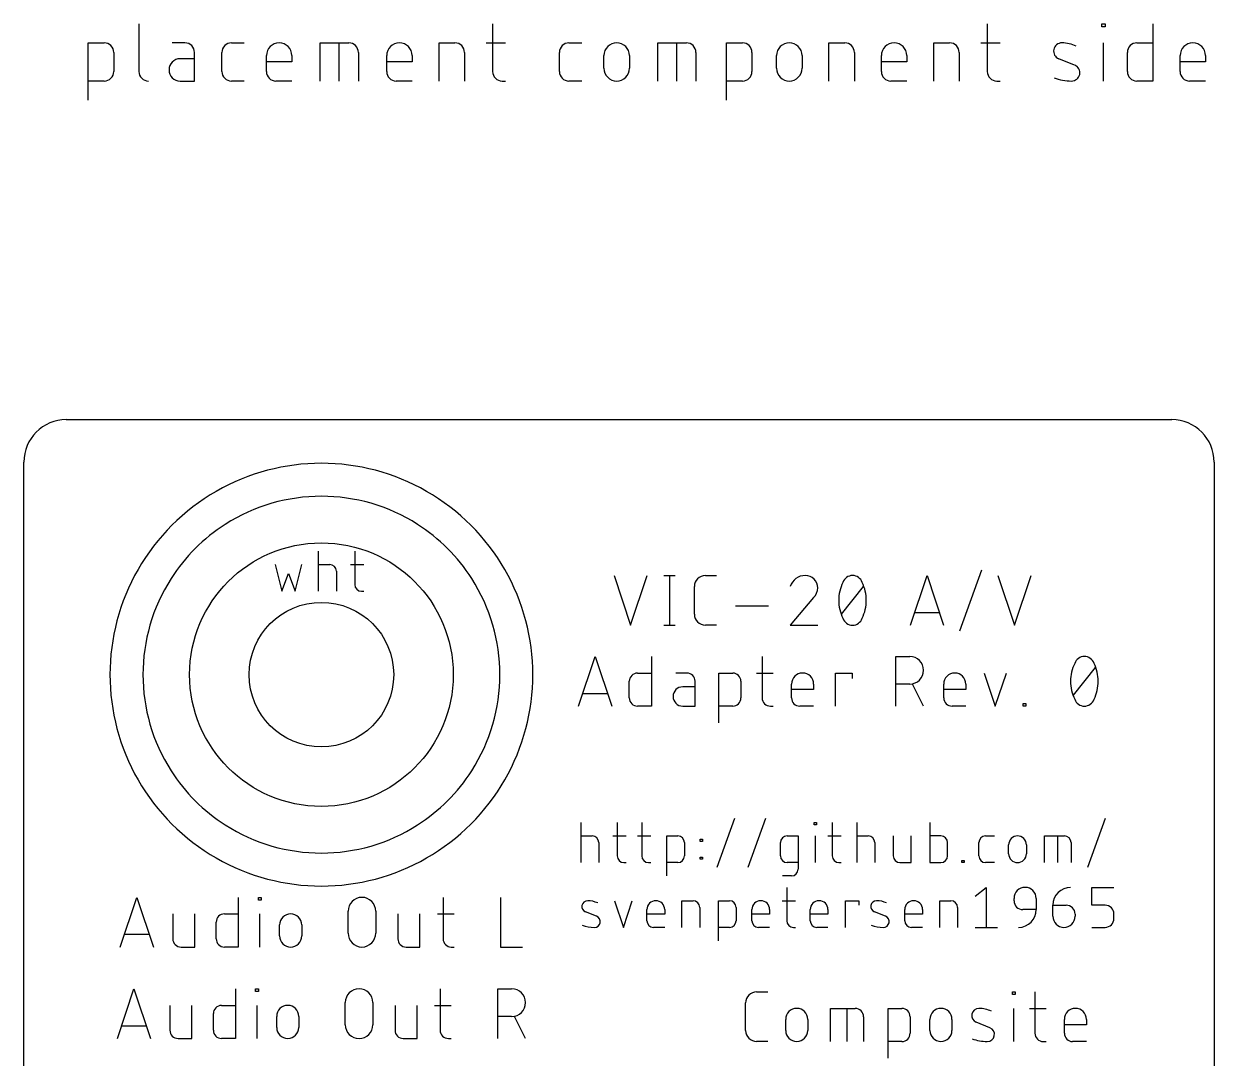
# Model space of a CAD drawing. Extents: x 0 to 28, y 0 to 47.3.
# Drawn here: x 0 to 28, y 22.98 to 47.31 of the extents above; entities that cross this region are included whole.
import ezdxf

# ---------------------------------------------------------------- set-up
doc = ezdxf.new("R2010")
doc.units = 0
for name, color, linetype in [('20', 30, 'CONTINUOUS'), ('21', 253, 'CONTINUOUS'), ('51', 253, 'CONTINUOUS')]:
    doc.layers.add(name, color=color, linetype=linetype)

msp = doc.modelspace()

# ---------------------------------------------------------------- linework, layer by layer
at = {"layer": '20'}
for p, q in [((1, 38), (27, 38)), ((0, 1), (0, 37)), ((28, 37), (28, 1))]:
    msp.add_line(p, q, dxfattribs=at)
for centre, start, end in [((1, 37), 90, 180), ((27, 37), 0, 90)]:
    msp.add_arc(centre, 1, start, end, dxfattribs=at)
at = {"layer": '21'}
for p, q in [((2.7073, 47.3139), (2.7073, 46.192)), ((11.0281, 47.3139), (11.0281, 46.192)), ((22.6634, 47.3139), (22.6634, 46.192)), ((25.3607, 47.2391), (25.3607, 47.3139)), ((25.3607, 47.3139), (25.4355, 47.3139)), ((25.4355, 47.2391), (25.3607, 47.2391)), ((25.4355, 47.3139), (25.4355, 47.2391)), ((26.5556, 47.3139), (26.5556, 45.9676)), ((1.5177, 45.5189), (1.5177, 46.8651)), ((1.5177, 46.8651), (1.8916, 46.8651)), ((3.7908, 46.8651), (3.4916, 46.8651)), ((4.8837, 46.8651), (5.1829, 46.8651)), ((6.9718, 45.9676), (6.9718, 46.8651)), ((6.9718, 46.8651), (7.6449, 46.8651)), ((7.4205, 45.9676), (7.4205, 46.8651)), ((9.7678, 45.9676), (9.7678, 46.8651)), ((9.7678, 46.8651), (10.1417, 46.8651)), ((10.8785, 46.8651), (11.3273, 46.8651)), ((12.8231, 46.8651), (13.1222, 46.8651)), ((14.9111, 45.9676), (14.9111, 46.8651)), ((14.9111, 46.8651), (15.5842, 46.8651)), ((15.3598, 45.9676), (15.3598, 46.8651)), ((16.5294, 45.5189), (16.5294, 46.8651)), ((16.5294, 46.8651), (16.9033, 46.8651)), ((18.9391, 45.9676), (18.9391, 46.8651)), ((18.9391, 46.8651), (19.313, 46.8651)), ((21.403, 45.9676), (21.403, 46.8651)), ((21.403, 46.8651), (21.777, 46.8651)), ((22.5138, 46.8651), (22.9625, 46.8651)), ((25.3981, 45.9676), (25.3981, 46.8651)), ((26.1816, 46.8651), (26.5556, 46.8651)), ((2.116, 46.6408), (2.116, 46.192)), ((4.0152, 46.4912), (3.6786, 46.4912)), ((4.0152, 45.9676), (4.0152, 46.6408)), ((4.6594, 46.192), (4.6594, 46.6408)), ((5.7069, 46.192), (5.7069, 46.566)), ((6.3052, 46.566), (6.3052, 46.4164)), ((7.8692, 46.6408), (7.8692, 45.9676)), ((8.5358, 46.192), (8.5358, 46.566)), ((9.1341, 46.566), (9.1341, 46.4164)), ((10.3661, 46.6408), (10.3661, 45.9676)), ((12.5987, 46.192), (12.5987, 46.6408)), ((13.6462, 46.2668), (13.6462, 46.566)), ((14.2445, 46.566), (14.2445, 46.2668)), ((15.8086, 46.6408), (15.8086, 45.9676)), ((17.1277, 46.6408), (17.1277, 46.192)), ((17.7071, 46.2668), (17.7071, 46.566)), ((18.3054, 46.566), (18.3054, 46.2668)), ((19.5374, 46.6408), (19.5374, 45.9676)), ((20.1711, 46.192), (20.1711, 46.566)), ((20.7694, 46.566), (20.7694, 46.4164)), ((22.0014, 46.6408), (22.0014, 45.9676)), ((24.7181, 46.3416), (24.3442, 46.4912)), ((25.9573, 46.192), (25.9573, 46.6408)), ((27.1978, 46.192), (27.1978, 46.566)), ((27.7962, 46.566), (27.7962, 46.4164)), ((6.3052, 46.4164), (5.7069, 46.4164)), ((9.1341, 46.4164), (8.5358, 46.4164)), ((20.7694, 46.4164), (20.1711, 46.4164)), ((27.7962, 46.4164), (27.1978, 46.4164)), ((1.8916, 45.9676), (1.5177, 45.9676)), ((3.6786, 45.9676), (4.0152, 45.9676)), ((5.1829, 45.9676), (4.8837, 45.9676)), ((6.3052, 45.9676), (5.9312, 45.9676)), ((9.1341, 45.9676), (8.7602, 45.9676)), ((11.2525, 45.9676), (11.3273, 45.9676)), ((13.1222, 45.9676), (12.8231, 45.9676)), ((16.9033, 45.9676), (16.5294, 45.9676)), ((20.7694, 45.9676), (20.3954, 45.9676)), ((22.8877, 45.9676), (22.9625, 45.9676)), ((26.5556, 45.9676), (26.1816, 45.9676)), ((27.7962, 45.9676), (27.4222, 45.9676)), ((6.9347, 33.9631), (6.9347, 34.9029)), ((7.7852, 34.9029), (7.7852, 34.1197)), ((5.9159, 34.5896), (6.0725, 33.9631)), ((6.3858, 33.9631), (6.5424, 34.5896)), ((6.9347, 34.5896), (7.1958, 34.5896)), ((7.6808, 34.5896), (7.9941, 34.5896)), ((22.0145, 33.0347), (22.5338, 34.4628)), ((6.0725, 33.9631), (6.2292, 34.3808)), ((6.2292, 34.3808), (6.3858, 33.9631)), ((7.3524, 34.433), (7.3524, 33.9631)), ((13.8837, 34.333), (14.2732, 33.1645)), ((14.2732, 33.1645), (14.6626, 34.333)), ((15.0577, 34.333), (15.3174, 34.333)), ((15.1876, 34.333), (15.1876, 33.1645)), ((16.0337, 34.333), (16.2934, 34.333)), ((20.856, 33.1645), (21.2455, 34.333)), ((21.2455, 34.333), (21.6349, 33.1645)), ((22.9134, 34.333), (23.3029, 33.1645)), ((23.3029, 33.1645), (23.6923, 34.333)), ((7.9419, 33.9631), (7.9941, 33.9631)), ((15.7741, 33.4242), (15.7741, 34.0733)), ((19.2332, 33.4242), (19.7525, 34.0733)), ((16.7412, 33.6189), (17.5201, 33.6189)), ((18.577, 33.8137), (18.0253, 33.1645)), ((21.5376, 33.4567), (20.9534, 33.4567)), ((15.0577, 33.1645), (15.3174, 33.1645)), ((16.2934, 33.1645), (16.0337, 33.1645)), ((18.0253, 33.1645), (18.6744, 33.1645)), ((13.0511, 31.2596), (13.4406, 32.428)), ((13.4406, 32.428), (13.8301, 31.2596)), ((14.7612, 32.428), (14.7612, 31.2596)), ((17.367, 32.428), (17.367, 31.4543)), ((20.5148, 31.2596), (20.5148, 32.428)), ((20.5148, 32.428), (20.8394, 32.428)), ((14.4366, 32.0385), (14.7612, 32.0385)), ((15.5951, 32.0385), (15.3355, 32.0385)), ((16.3492, 30.8701), (16.3492, 32.0385)), ((16.3492, 32.0385), (16.6737, 32.0385)), ((17.2371, 32.0385), (17.6266, 32.0385)), ((19.0931, 31.2596), (19.0931, 32.0385)), ((19.0931, 32.0385), (19.4826, 32.0385)), ((19.4826, 32.0385), (19.4826, 31.9087)), ((22.5917, 32.0385), (22.8513, 31.2596)), ((22.8513, 31.2596), (23.1109, 32.0385)), ((24.6872, 31.5192), (25.2064, 32.1683)), ((14.2419, 31.4543), (14.2419, 31.8438)), ((15.7899, 31.7139), (15.4978, 31.7139)), ((15.7899, 31.2596), (15.7899, 31.8438)), ((16.8684, 31.8438), (16.8684, 31.4543)), ((18.0578, 31.4543), (18.0578, 31.7788)), ((18.577, 31.649), (18.0578, 31.649)), ((18.577, 31.7788), (18.577, 31.649)), ((20.8394, 31.7788), (20.5148, 31.7788)), ((21.1639, 31.2596), (20.9043, 31.7788)), ((21.6392, 31.4543), (21.6392, 31.7788)), ((22.1584, 31.649), (21.6392, 31.649)), ((22.1584, 31.7788), (22.1584, 31.649)), ((13.7327, 31.5517), (13.1485, 31.5517)), ((14.7612, 31.2596), (14.4366, 31.2596)), ((15.4978, 31.2596), (15.7899, 31.2596)), ((16.6737, 31.2596), (16.3492, 31.2596)), ((17.5617, 31.2596), (17.6266, 31.2596)), ((18.577, 31.2596), (18.2525, 31.2596)), ((22.1584, 31.2596), (21.8339, 31.2596)), ((23.5046, 31.2596), (23.5046, 31.3245)), ((23.5046, 31.3245), (23.5696, 31.3245)), ((23.5696, 31.2596), (23.5046, 31.2596)), ((23.5696, 31.3245), (23.5696, 31.2596)), ((16.3072, 27.4739), (16.7249, 28.6226)), ((17.0387, 27.4739), (17.4564, 28.6226)), ((25.0245, 27.4739), (25.4421, 28.6226)), ((13.1069, 27.5784), (13.1069, 28.5182)), ((13.9574, 28.5182), (13.9574, 27.735)), ((14.5365, 28.5182), (14.5365, 27.735)), ((18.5931, 28.4659), (18.5931, 28.5182)), ((18.5931, 28.5182), (18.6453, 28.5182)), ((18.6453, 28.4659), (18.5931, 28.4659)), ((18.6453, 28.5182), (18.6453, 28.4659)), ((19.017, 28.5182), (19.017, 27.735)), ((19.599, 27.5784), (19.599, 28.5182)), ((21.3105, 28.5182), (21.3105, 27.5784)), ((13.1069, 28.2049), (13.3679, 28.2049)), ((13.5245, 28.0483), (13.5245, 27.5784)), ((13.8529, 28.2049), (14.1662, 28.2049)), ((14.4321, 28.2049), (14.7453, 28.2049)), ((15.1231, 27.2651), (15.1231, 28.2049)), ((15.1231, 28.2049), (15.3841, 28.2049)), ((15.5408, 28.0483), (15.5408, 27.735)), ((15.9108, 28.0744), (15.9108, 28.1266)), ((15.9108, 28.1266), (15.9631, 28.1266)), ((15.9631, 28.0744), (15.9108, 28.0744)), ((15.9631, 28.1266), (15.9631, 28.0744)), ((17.7962, 27.735), (17.7962, 28.0483)), ((17.9528, 28.2049), (18.2139, 28.2049)), ((18.2139, 28.2049), (18.2139, 27.4217)), ((18.6192, 27.5784), (18.6192, 28.2049)), ((18.9126, 28.2049), (19.2258, 28.2049)), ((19.599, 28.2049), (19.8601, 28.2049)), ((20.0167, 28.0483), (20.0167, 27.5784)), ((20.4525, 28.2049), (20.4525, 27.735)), ((20.8702, 27.5784), (20.8702, 28.2049)), ((21.5715, 28.2049), (21.3105, 28.2049)), ((21.7282, 27.735), (21.7282, 28.0483)), ((22.4652, 27.735), (22.4652, 28.0483)), ((22.6218, 28.2049), (22.8307, 28.2049)), ((24.0056, 27.5784), (24.0056, 28.2049)), ((24.0056, 28.2049), (24.4755, 28.2049)), ((24.3189, 27.5784), (24.3189, 28.2049)), ((24.6322, 28.0483), (24.6322, 27.5784)), ((23.1652, 27.7872), (23.1652, 27.996)), ((23.5829, 27.996), (23.5829, 27.7872)), ((14.114, 27.5784), (14.1662, 27.5784)), ((14.6931, 27.5784), (14.7453, 27.5784)), ((15.3841, 27.5784), (15.1231, 27.5784)), ((15.9108, 27.6567), (15.9108, 27.7089)), ((15.9108, 27.7089), (15.9631, 27.7089)), ((15.9631, 27.6567), (15.9108, 27.6567)), ((15.9631, 27.7089), (15.9631, 27.6567)), ((18.2139, 27.5784), (17.9528, 27.5784)), ((19.1736, 27.5784), (19.2258, 27.5784)), ((20.6091, 27.5784), (20.8702, 27.5784)), ((21.3105, 27.5784), (21.5715, 27.5784)), ((22.0678, 27.5784), (22.0678, 27.6306)), ((22.0678, 27.6306), (22.12, 27.6306)), ((22.12, 27.5784), (22.0678, 27.5784)), ((22.12, 27.6306), (22.12, 27.5784)), ((22.8307, 27.5784), (22.6218, 27.5784)), ((18.0572, 27.2651), (17.8484, 27.2651)), ((17.9458, 26.9942), (17.9458, 26.211)), ((22.3771, 26.7853), (22.6381, 26.9942)), ((22.6381, 26.9942), (22.6381, 26.0544)), ((25.1203, 26.5765), (25.1203, 26.9942)), ((25.1203, 26.9942), (25.6424, 26.9942)), ((2.2681, 25.5921), (2.6576, 26.7605)), ((2.6576, 26.7605), (3.0471, 25.5921)), ((5.0449, 26.7605), (5.0449, 25.5921)), ((5.5207, 26.6955), (5.5207, 26.7605)), ((5.5207, 26.7605), (5.5856, 26.7605)), ((5.5856, 26.6955), (5.5207, 26.6955)), ((5.5856, 26.7605), (5.5856, 26.6955)), ((9.8605, 26.7605), (9.8605, 25.7868)), ((11.2126, 26.7605), (11.2126, 25.5921)), ((13.895, 26.6809), (14.1038, 26.0544)), ((14.1038, 26.0544), (14.3126, 26.6809)), ((15.4799, 26.0544), (15.4799, 26.6809)), ((15.4799, 26.6809), (15.741, 26.6809)), ((16.3379, 25.7411), (16.3379, 26.6809)), ((16.3379, 26.6809), (16.599, 26.6809)), ((17.8414, 26.6809), (18.1547, 26.6809)), ((19.3255, 26.0544), (19.3255, 26.6809)), ((19.3255, 26.6809), (19.6388, 26.6809)), ((19.6388, 26.6809), (19.6388, 26.5765)), ((21.5454, 26.0544), (21.5454, 26.6809)), ((21.5454, 26.6809), (21.8064, 26.6809)), ((23.2915, 26.6809), (23.2915, 26.7331)), ((23.8136, 26.7331), (23.8136, 26.472)), ((3.5029, 26.371), (3.5029, 25.7868)), ((4.0221, 25.5921), (4.0221, 26.371)), ((4.7204, 26.371), (5.0449, 26.371)), ((5.5532, 25.5921), (5.5532, 26.371)), ((7.6289, 25.9166), (7.6289, 26.4359)), ((8.278, 26.4359), (8.278, 25.9166)), ((8.7987, 26.371), (8.7987, 25.7868)), ((9.318, 25.5921), (9.318, 26.371)), ((9.7307, 26.371), (10.1202, 26.371)), ((13.4723, 26.3154), (13.2113, 26.4198)), ((14.6569, 26.211), (14.6569, 26.472)), ((15.0746, 26.3676), (14.6569, 26.3676)), ((15.0746, 26.472), (15.0746, 26.3676)), ((15.8976, 26.5243), (15.8976, 26.0544)), ((16.7556, 26.5243), (16.7556, 26.211)), ((17.1258, 26.211), (17.1258, 26.472)), ((17.5435, 26.3676), (17.1258, 26.3676)), ((17.5435, 26.472), (17.5435, 26.3676)), ((18.4974, 26.211), (18.4974, 26.472)), ((18.9151, 26.3676), (18.4974, 26.3676)), ((18.9151, 26.472), (18.9151, 26.3676)), ((20.2693, 26.3154), (20.0083, 26.4198)), ((20.7224, 26.211), (20.7224, 26.472)), ((21.1401, 26.3676), (20.7224, 26.3676)), ((21.1401, 26.472), (21.1401, 26.3676)), ((21.9631, 26.5243), (21.9631, 26.0544)), ((23.8136, 26.472), (23.5003, 26.472)), ((24.2059, 26.5765), (24.5191, 26.5765)), ((24.2059, 26.3154), (24.2059, 26.5765)), ((24.728, 26.3676), (24.728, 26.3154)), ((25.4335, 26.5765), (25.1203, 26.5765)), ((25.6424, 26.2632), (25.6424, 26.3676)), ((4.5257, 25.7868), (4.5257, 26.1762)), ((6.0174, 25.8517), (6.0174, 26.1113)), ((6.5367, 26.1113), (6.5367, 25.8517)), ((15.0746, 26.0544), (14.8136, 26.0544)), ((16.599, 26.0544), (16.3379, 26.0544)), ((17.5435, 26.0544), (17.2824, 26.0544)), ((18.1025, 26.0544), (18.1547, 26.0544)), ((18.9151, 26.0544), (18.654, 26.0544)), ((21.1401, 26.0544), (20.8791, 26.0544)), ((22.3771, 26.0544), (22.8992, 26.0544)), ((25.1203, 26.0544), (25.4335, 26.0544)), ((2.9497, 25.8842), (2.3655, 25.8842)), ((3.6976, 25.5921), (4.0221, 25.5921)), ((5.0449, 25.5921), (4.7204, 25.5921)), ((8.9935, 25.5921), (9.318, 25.5921)), ((10.0553, 25.5921), (10.1202, 25.5921)), ((11.2126, 25.5921), (11.7319, 25.5921)), ((2.2007, 23.4396), (2.5901, 24.608)), ((2.5901, 24.608), (2.9796, 23.4396)), ((4.9775, 24.608), (4.9775, 23.4396)), ((5.4533, 24.543), (5.4533, 24.608)), ((5.4533, 24.608), (5.5182, 24.608)), ((5.5182, 24.543), (5.4533, 24.543)), ((5.5182, 24.608), (5.5182, 24.543)), ((9.7931, 24.608), (9.7931, 23.6343)), ((11.1502, 23.4396), (11.1502, 24.608)), ((11.1502, 24.608), (11.4748, 24.608)), ((17.2374, 24.5367), (17.497, 24.5367)), ((23.2549, 24.4718), (23.2549, 24.5367)), ((23.2549, 24.5367), (23.3198, 24.5367)), ((23.3198, 24.4718), (23.2549, 24.4718)), ((23.3198, 24.5367), (23.3198, 24.4718)), ((23.7847, 24.5367), (23.7847, 23.563)), ((3.4354, 24.2185), (3.4354, 23.6343)), ((3.9547, 23.4396), (3.9547, 24.2185)), ((4.6529, 24.2185), (4.9775, 24.2185)), ((5.4857, 23.4396), (5.4857, 24.2185)), ((7.5615, 23.7641), (7.5615, 24.2834)), ((8.2106, 24.2834), (8.2106, 23.7641)), ((8.7313, 24.2185), (8.7313, 23.6343)), ((9.2506, 23.4396), (9.2506, 24.2185)), ((9.6632, 24.2185), (10.0527, 24.2185)), ((16.9777, 23.6279), (16.9777, 24.2771)), ((18.9736, 23.3683), (18.9736, 24.1472)), ((18.9736, 24.1472), (19.5578, 24.1472)), ((19.363, 23.3683), (19.363, 24.1472)), ((20.3285, 22.9788), (20.3285, 24.1472)), ((20.3285, 24.1472), (20.653, 24.1472)), ((23.2873, 23.3683), (23.2873, 24.1472)), ((23.6548, 24.1472), (24.0443, 24.1472)), ((4.4582, 23.6343), (4.4582, 24.0237)), ((5.95, 23.6992), (5.95, 23.9588)), ((6.4693, 23.9588), (6.4693, 23.6992)), ((11.4748, 23.9588), (11.1502, 23.9588)), ((11.7993, 23.4396), (11.5397, 23.9588)), ((17.9223, 23.6279), (17.9223, 23.8876)), ((18.4416, 23.8876), (18.4416, 23.6279)), ((19.7525, 23.9525), (19.7525, 23.3683)), ((20.8478, 23.9525), (20.8478, 23.563)), ((21.3132, 23.6279), (21.3132, 23.8876)), ((21.8325, 23.8876), (21.8325, 23.6279)), ((22.7257, 23.6929), (22.4011, 23.8227)), ((24.4755, 23.563), (24.4755, 23.8876)), ((24.9948, 23.8876), (24.9948, 23.7578)), ((2.8822, 23.7317), (2.298, 23.7317)), ((24.9948, 23.7578), (24.4755, 23.7578)), ((3.6301, 23.4396), (3.9547, 23.4396)), ((4.9775, 23.4396), (4.6529, 23.4396)), ((8.926, 23.4396), (9.2506, 23.4396)), ((9.9878, 23.4396), (10.0527, 23.4396)), ((17.497, 23.3683), (17.2374, 23.3683)), ((20.653, 23.3683), (20.3285, 23.3683)), ((23.9794, 23.3683), (24.0443, 23.3683)), ((24.9948, 23.3683), (24.6702, 23.3683))]:
    msp.add_line(p, q, dxfattribs=at)
for radius in [3.1, 1.7]:
    msp.add_circle((7, 32), radius, dxfattribs=at)
for centre, radius, start, end in [((1.8916, 46.6408), 0.2244, 0, 90), ((3.7908, 46.6408), 0.2244, 0, 90), ((4.8837, 46.6408), 0.2244, 89.9992, 180), ((6.006, 46.566), 0.2992, 0, 180), ((7.6449, 46.6408), 0.2244, 0, 90), ((8.835, 46.566), 0.2992, 0, 180), ((10.1417, 46.6408), 0.2244, 0, 90), ((12.8231, 46.6408), 0.2244, 89.9992, 180), ((13.9454, 46.566), 0.2992, 0, 180), ((15.5842, 46.6408), 0.2244, 0, 90), ((16.9033, 46.6408), 0.2244, 0, 90), ((18.0063, 46.566), 0.2992, 0, 180), ((19.313, 46.6408), 0.2244, 0, 90), ((20.4702, 46.566), 0.2992, 0, 180), ((21.777, 46.6408), 0.2244, 0, 90), ((24.4162, 46.6712), 0.1939, 89.181, 248.1986), ((24.4068, 46.0159), 0.8493, 65.7609, 89.181), ((26.1816, 46.6408), 0.2244, 89.9992, 180), ((27.497, 46.566), 0.2992, 0, 180), ((3.6786, 46.2294), 0.2618, 90, 270), ((13.9454, 46.2668), 0.2992, 180, 0), ((18.0063, 46.2668), 0.2992, 180, 0), ((24.6461, 46.1615), 0.1939, 269.181, 68.1986), ((1.8916, 46.192), 0.2244, 270.0008, 0), ((2.9316, 46.192), 0.2244, 180, 270), ((4.8837, 46.192), 0.2244, 180, 270), ((5.9312, 46.192), 0.2244, 180, 270), ((8.7602, 46.192), 0.2244, 180, 270), ((11.2525, 46.192), 0.2244, 180, 270), ((12.8231, 46.192), 0.2244, 180, 270), ((16.9033, 46.192), 0.2244, 270.0008, 0), ((20.3954, 46.192), 0.2244, 180, 270), ((22.8877, 46.192), 0.2244, 180, 270), ((24.6615, 47.236), 1.2684, 250.2096, 269.181), ((26.1816, 46.192), 0.2244, 180, 270), ((27.4222, 46.192), 0.2244, 180, 270), ((7, 32), 4.9729, 60.1541, 119.8459), ((7, 32), 4.1976, 57.3808, 122.6192), ((7, 32), 4.9729, 150.1541, 209.8459), ((7.1958, 34.433), 0.1566, 0.0011, 90), ((7, 32), 4.9729, 330.1541, 29.8459), ((7, 32), 4.1976, 147.3808, 212.6192), ((7, 32), 4.1976, 327.3808, 32.6192), ((16.0337, 34.0733), 0.2596, 90.0007, 180), ((18.3823, 33.9577), 0.3753, 90.0001, 162.0549), ((18.3823, 34.0408), 0.2921, 0, 90), ((20.1312, 33.7488), 0.9628, 154.0109, 180.0001), ((19.4929, 34.0928), 0.2402, 90, 161.0751), ((19.4929, 34.0928), 0.2402, 18.9248, 90.0002), ((18.8546, 33.7488), 0.9629, 359.9999, 25.9891), ((7.9419, 34.1197), 0.1566, 180, 270), ((18.3607, 34.0409), 0.3138, 313.604, 359.9996), ((20.1312, 33.7488), 0.9629, 180, 205.9888), ((18.8545, 33.7488), 0.9629, 334.0112, 360), ((16.0337, 33.4242), 0.2596, 180, 270), ((19.4929, 33.4047), 0.2402, 198.9254, 269.9998), ((19.4929, 33.4047), 0.2402, 270, 341.0747), ((20.8394, 32.1034), 0.3246, 270, 90), ((25.5851, 31.8438), 0.9628, 154.0109, 180.0001), ((24.9468, 32.1878), 0.2402, 90, 161.0751), ((24.9468, 32.1878), 0.2402, 18.9248, 90.0002), ((24.3085, 31.8438), 0.9629, 359.9999, 25.9891), ((14.4366, 31.8438), 0.1947, 90, 180), ((15.5951, 31.8438), 0.1947, 0, 90), ((16.6737, 31.8437), 0.1947, 0.0009, 90), ((18.3174, 31.7788), 0.2596, 0, 180), ((21.8988, 31.7788), 0.2596, 0, 180), ((15.4978, 31.4867), 0.2272, 90, 270), ((25.5851, 31.8438), 0.9629, 180, 205.9888), ((24.3085, 31.8438), 0.9629, 334.0112, 360), ((14.4366, 31.4543), 0.1947, 180, 270), ((16.6737, 31.4543), 0.1947, 270, 0), ((17.5617, 31.4543), 0.1947, 180, 270), ((18.2525, 31.4543), 0.1947, 180, 270), ((21.8339, 31.4543), 0.1947, 180, 270), ((24.9468, 31.4997), 0.2402, 198.9254, 269.9998), ((24.9468, 31.4997), 0.2402, 270, 341.0747), ((7, 32), 4.1976, 237.3808, 302.6192), ((13.3679, 28.0482), 0.1566, 0.0011, 90), ((15.3841, 28.0482), 0.1566, 0.0011, 90), ((17.9528, 28.0483), 0.1566, 90, 180), ((19.8601, 28.0482), 0.1566, 0.0011, 90), ((21.5715, 28.0483), 0.1566, 0, 90), ((22.6218, 28.0483), 0.1566, 90, 180), ((23.374, 27.996), 0.2088, 0, 180), ((24.4755, 28.0483), 0.1566, 0, 90), ((14.114, 27.735), 0.1566, 180, 270), ((14.6931, 27.735), 0.1566, 180, 270), ((15.3841, 27.735), 0.1566, 270, 0), ((17.9528, 27.735), 0.1566, 180, 270), ((19.1736, 27.735), 0.1566, 180, 270), ((20.6091, 27.735), 0.1566, 180, 270), ((21.5715, 27.735), 0.1566, 270, 359.9989), ((22.6218, 27.735), 0.1566, 180, 270), ((23.374, 27.7872), 0.2088, 180, 0), ((7, 32), 4.9729, 240.1541, 299.8459), ((18.0572, 27.4217), 0.1566, 270.0011, 0), ((23.5525, 26.7331), 0.2611, 0, 180), ((24.6236, 26.5765), 0.4177, 90.0004, 180), ((7.9535, 26.4359), 0.3246, 0, 180), ((13.2616, 26.5455), 0.1354, 89.1826, 248.1983), ((13.255, 26.0881), 0.5929, 65.7606, 89.1826), ((14.8658, 26.472), 0.2088, 0, 180), ((15.741, 26.5242), 0.1566, 0.0011, 90), ((16.599, 26.5242), 0.1566, 0.0011, 90), ((17.3347, 26.472), 0.2088, 0, 180), ((18.7062, 26.472), 0.2088, 0, 180), ((20.0585, 26.5455), 0.1354, 89.1826, 248.1983), ((20.052, 26.0881), 0.5929, 65.7606, 89.1826), ((20.9313, 26.472), 0.2088, 0, 180), ((21.8064, 26.5242), 0.1566, 0.0011, 90), ((23.5003, 26.6809), 0.2088, 180, 270), ((4.7204, 26.1762), 0.1947, 90, 180), ((6.2771, 26.1113), 0.2596, 0, 180), ((23.3959, 26.472), 0.4177, 270, 0), ((24.5191, 26.3676), 0.2088, 0, 90), ((25.4335, 26.3676), 0.2088, 0, 90), ((13.4327, 26.9397), 0.8854, 250.2085, 269.1826), ((13.422, 26.1897), 0.1354, 269.1826, 68.1983), ((14.8136, 26.211), 0.1566, 180, 270), ((16.599, 26.211), 0.1566, 270, 0), ((17.2824, 26.211), 0.1566, 180, 270), ((18.1025, 26.211), 0.1566, 180, 270), ((18.654, 26.211), 0.1566, 180, 270), ((20.2297, 26.9397), 0.8854, 250.2085, 269.1826), ((20.219, 26.1897), 0.1354, 269.1826, 68.1983), ((20.8791, 26.211), 0.1566, 180, 270), ((24.4669, 26.3154), 0.2611, 180, 0), ((25.4335, 26.2632), 0.2088, 270, 0), ((3.6976, 25.7868), 0.1947, 180, 270), ((4.7204, 25.7868), 0.1947, 180, 270), ((6.2771, 25.8517), 0.2596, 180, 0), ((7.9535, 25.9166), 0.3246, 180, 0), ((8.9935, 25.7868), 0.1947, 180, 270), ((10.0553, 25.7868), 0.1947, 180, 270), ((7.886, 24.2834), 0.3246, 0, 180), ((11.4748, 24.2834), 0.3246, 270, 90), ((17.2374, 24.2771), 0.2596, 90.0007, 180), ((4.6529, 24.0237), 0.1947, 90, 180), ((6.2096, 23.9588), 0.2596, 0, 180), ((18.1819, 23.8876), 0.2596, 0, 180), ((19.5578, 23.9525), 0.1947, 0, 90), ((20.653, 23.9525), 0.1947, 0.0009, 90), ((21.5728, 23.8876), 0.2596, 0, 180), ((22.4636, 23.9789), 0.1683, 89.1818, 248.1989), ((22.4555, 23.4102), 0.7371, 65.7612, 89.1819), ((24.7351, 23.8876), 0.2596, 0, 180), ((3.6301, 23.6343), 0.1947, 180, 270), ((4.6529, 23.6343), 0.1947, 180, 270), ((6.2096, 23.6992), 0.2596, 180, 0), ((7.886, 23.7641), 0.3246, 180, 0), ((8.926, 23.6343), 0.1947, 180, 270), ((9.9878, 23.6343), 0.1947, 180, 270), ((17.2374, 23.6279), 0.2596, 180, 270), ((18.1819, 23.6279), 0.2596, 180, 0), ((20.653, 23.563), 0.1947, 270, 0), ((21.5728, 23.6279), 0.2596, 180, 0), ((22.6632, 23.5366), 0.1683, 269.1818, 68.1989), ((23.9794, 23.563), 0.1947, 180, 270), ((24.6702, 23.563), 0.1947, 180, 270), ((22.6765, 24.469), 1.1008, 250.209, 269.1819)]:
    msp.add_arc(centre, radius, start, end, dxfattribs=at)
at = {"layer": '51'}
for radius, start, end in [(4.9729, 119.8459, 150.1541), (4.9729, 29.8459, 60.1541), (4.1976, 122.6192, 147.3808), (4.1976, 32.6192, 57.3808), (4.1976, 212.6192, 237.3808), (4.1976, 302.6192, 327.3808), (4.9729, 209.8459, 240.1541), (4.9729, 299.8459, 330.1541)]:
    msp.add_arc((7, 32), radius, start, end, dxfattribs=at)

doc.saveas('drawing.dxf')
